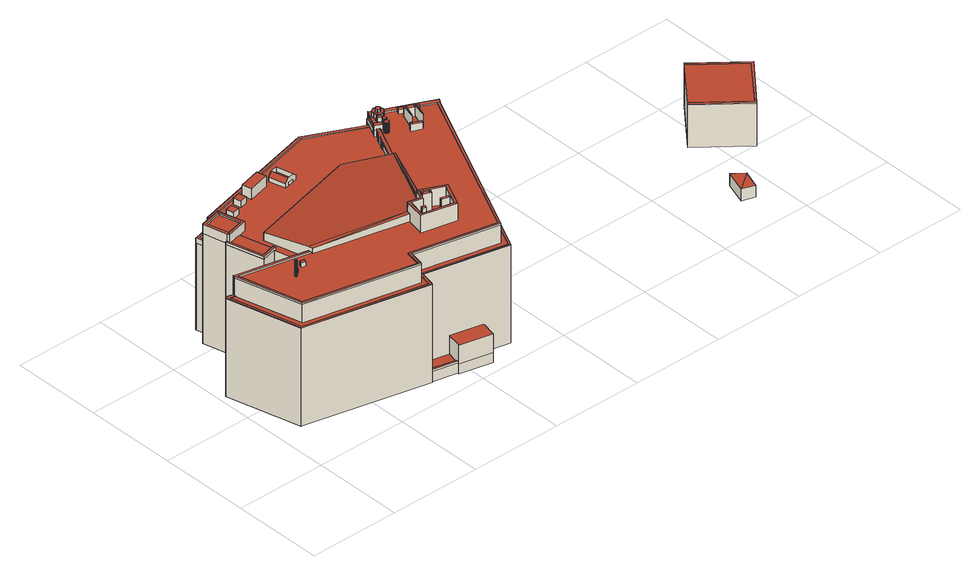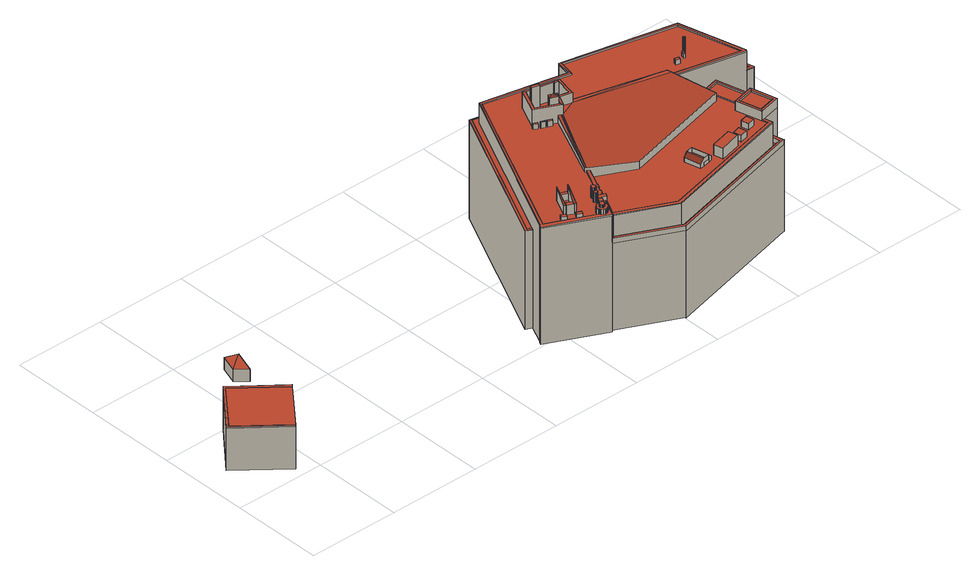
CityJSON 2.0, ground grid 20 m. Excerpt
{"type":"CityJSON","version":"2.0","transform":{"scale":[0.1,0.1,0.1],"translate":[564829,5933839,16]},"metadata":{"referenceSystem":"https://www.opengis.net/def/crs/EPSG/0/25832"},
"CityObjects":{
"building1":{"type":"Building","attributes":{"Grundfläche 2D":"2292.400925","Grundhöhe NN":"18.254"},"children":["building1-1","building1-2","building1-3","building1-4","building1-5","building1-6","building1-7","building1-8","building1-9","building1-10","building1-11","building1-12","building1-13","building1-14","building1-15","building1-16","building1-17","building1-18","building1-19","building1-20","building1-21","building1-22","building1-23","building1-24","building1-25","building1-26","building1-27","building1-28","building1-29","building1-30","building1-31","building1-32","building1-33"],"geometry":[{"type":"MultiSurface","lod":"3","boundaries":[[[0,1,2]],[[0,2,3]],[[4,5,6,7,8,1]],[[8,2,1]],[[9,7,6]],[[9,10,11,7]],[[12,13,8,7]],[[14,15,16,17]],[[18,19,20,21]],[[22,23,24,25,26,27,28,29,30]],[[31,32,33,34,35]],[[36,37,38,39,40,41,42,43,44,45,46,47,48]],[[49,50,51,52,53,54,55,56,57,58,59,60,61,62,63,64,65,66,67,68,69,70,71,72,73,74,75,76,77,78,79,80,81,82,83,84,85,86,87,88,89,90,91,92,93,94]],[[95,96,97,98,99,100,101,102,103,104,105,106,107,108,109,110,111,112,113,114,115,116,117,118]],[[119,120,121,122,123,124]],[[125,126,127,128,129,130,131,132,133,134,135,136,137,138,139,140,141,142,143,144,145,146,147,148,149,150,151,152,153,154,155,156,157,158,159,160,161,162],[163,164,165,166]],[[167,168,169,170,171,172,173,174,175,176,177]],[[178,179,180,181,182,183,184,185,186,187,188,189,190,191,192,193,194,195,196,197,198,199,200,201,202,203,204,205,206,207,208,209,210,211,212,213,214,215,216,217,218,219,220]],[[221,222,223,224,225,226,227,228,229,230,231,232,233,234,235]],[[236,237,238,239,240,241,242]],[[243,244,195,134,133,4,1,0,197,196]],[[5,4,133,132]],[[80,204,203,9,6,5,132,131,245,81]],[[203,202,10,9]],[[198,197,0,3]],[[14,17,160,159]],[[21,20,163,166]],[[18,21,166,165]],[[19,18,165,164]],[[20,19,164,163]],[[246,247,248,24,23,22]],[[26,25,156,155]],[[155,154,27,26]],[[28,27,154,153]],[[249,30,29,152]],[[249,246,22,30]],[[250,251,252,40,39,38]],[[176,175,42,41]],[[175,174,43,42]],[[44,43,174,173]],[[253,254,255,36,48,47]],[[255,256,250,38,37,36]],[[257,183,52,51]],[[182,181,54,53]],[[213,212,211,73,72,71]],[[211,210,74,73]],[[209,75,74,210]],[[208,76,75,209]],[[77,76,208,207]],[[78,77,207,206]],[[206,205,204,80,79,78]],[[245,258,259,83,82,81]],[[259,260,84,83]],[[260,261,262,86,85,84]],[[262,263,264,265,89,88,87,86]],[[265,266,90,89]],[[266,267,91,90]],[[267,268,92,91]],[[268,269,93,92]],[[269,270,94,93]],[[270,271,272,257,51,50,49,94]],[[273,274,107,106]],[[224,223,109,108]],[[110,109,223,222]],[[222,221,111,110]],[[221,235,234,113,112,111]],[[114,113,234,233]],[[233,232,115,114]],[[116,115,232,231]],[[275,276,277,96,95,118]],[[277,278,97,96]],[[278,279,280,99,98,97]],[[280,281,282,101,100,99]],[[282,283,284,285,104,103,102,101]],[[285,286,105,104]],[[286,273,106,105]],[[242,287,288,241,289,122,121,120,119,236]],[[289,290,123,122]],[[290,291,124,123]],[[173,172,171,170,152,151,150,149,148,45,44]],[[152,170,169,249]],[[249,169,168,246]],[[248,247,246,168,167,177]],[[40,252,292,293,294,295,296,297,298,299,300,301,248,177,176,41]],[[127,126,302,303]],[[126,297,296,302]],[[128,127,303,304]],[[129,128,304,305]],[[130,129,305,306]],[[148,147,46,45]],[[307,308,309,255,254,253]],[[310,250,256,255,309,311]],[[292,252,251,250,310,312]],[[313,314,275,118,259,258,245,131,130,306]],[[260,259,118,117]],[[231,230,262,261,260,117,116]],[[227,265,264,263,262,230,229,228]],[[265,227,226,266]],[[266,226,225,267]],[[108,107,274,315,316,268,267,225,224]],[[269,268,316,317]],[[318,270,269,317]],[[319,320,257,272,271,270,318,321]],[[320,307,253,47,46,147,146,183,257]],[[184,183,146,145]],[[184,145,144,185]],[[185,144,143,186]],[[186,143,142,187]],[[187,142,141,188]],[[188,141,140,189]],[[189,140,139,190]],[[190,139,138,191]],[[191,138,137,192]],[[192,137,136,193]],[[193,136,135,194]],[[194,135,134,195]],[[274,273,322,315]],[[323,277,276,275,314,324]],[[278,277,323,325]],[[326,280,279,278,325,327]],[[328,282,281,280,326,329]],[[238,237,285,284,283,282,328,330,240,239]],[[119,124,291,331,332,286,285,237,236]],[[273,286,332,322]],[[241,240,330,333]],[[289,241,333,334]],[[290,289,334,335]],[[291,290,335,331]],[[323,324,314,313,306,305,304,303,302,296,295,294,293,292,312,310,311,309,308,307,320,319,321,318,317,316,315,322,332,331,335,334,333,330,328,329,326,327,325]]],"semantics":{"surfaces":[{"type":"RoofSurface"},{"type":"WallSurface"},{"type":"GroundSurface"}],"values":[0,0,0,0,0,0,0,0,0,0,0,0,0,0,0,0,0,0,0,0,1,1,1,1,1,1,1,1,1,1,1,1,1,1,1,1,1,1,1,1,1,1,1,1,1,1,1,1,1,1,1,1,1,1,1,1,1,1,1,1,1,1,1,1,1,1,1,1,1,1,1,1,1,1,1,1,1,1,1,1,1,1,1,1,1,1,1,1,1,1,1,1,1,1,1,1,1,1,1,1,1,1,1,1,1,1,1,1,1,1,1,1,1,1,1,1,1,1,1,1,1,1,1,1,1,1,1,1,2]}}]},
"building1-1":{"type":"BuildingInstallation","parents":["building1"],"geometry":[{"type":"MultiSurface","lod":"3","boundaries":[[[336,337,338,339]],[[340,341,342,343]],[[344,345,346,347,348,343,342,339,338,349]],[[348,350,340,343]],[[351,352,353,354,355,337,336,341,340,350]],[[338,337,355,349]],[[342,346,345,339]],[[352,346,342,341]],[[336,353,352,341]],[[345,353,336,339]]],"semantics":{"surfaces":[{"type":"RoofSurface"},{"type":"WallSurface"}],"values":[0,0,1,1,1,1,1,1,1,1]}}]},
"building1-2":{"type":"BuildingInstallation","parents":["building1"],"geometry":[{"type":"MultiSurface","lod":"3","boundaries":[[[356,357,358,359]],[[359,358,360,361]],[[356,359,361,362]],[[357,356,362,363]],[[358,357,363,360]]],"semantics":{"surfaces":[{"type":"RoofSurface"},{"type":"WallSurface"}],"values":[0,1,1,1,1]}}]},
"building1-3":{"type":"BuildingInstallation","parents":["building1"],"geometry":[{"type":"MultiSurface","lod":"3","boundaries":[[[352,353,345,346]],[[344,347,346,345]],[[351,354,353,352]]],"semantics":{"surfaces":[{"type":"RoofSurface"},{"type":"WallSurface"}],"values":[0,1,1]}}]},
"building1-4":{"type":"BuildingInstallation","parents":["building1"],"geometry":[{"type":"MultiSurface","lod":"3","boundaries":[[[364,365,366,367,368,369,370,371,372]],[[160,17,16,367,366,365,373]],[[16,15,368,367]],[[126,127,371,370]],[[127,128,372,371]],[[128,129,374,364,372]],[[365,364,374,373]]],"semantics":{"surfaces":[{"type":"RoofSurface"},{"type":"WallSurface"}],"values":[0,1,1,1,1,1,1]}}]},
"building1-5":{"type":"BuildingInstallation","parents":["building1"],"geometry":[{"type":"MultiSurface","lod":"3","boundaries":[[[375,376,377,378]],[[378,377,379,380]],[[375,378,380,381]],[[376,375,381,382]],[[377,376,382,379]]],"semantics":{"surfaces":[{"type":"RoofSurface"},{"type":"WallSurface"}],"values":[0,1,1,1,1]}}]},
"building1-6":{"type":"BuildingInstallation","parents":["building1"],"geometry":[{"type":"MultiSurface","lod":"3","boundaries":[[[383,384,385,386,387]],[[384,388,389,390,184,183,391,392,385]],[[147,148,387,386]],[[383,387,148,149,150,151,152,29,28,153,145,184,390,389,388,384]],[[184,145,146,183]],[[386,385,392,391,183,146,147]]],"semantics":{"surfaces":[{"type":"RoofSurface"},{"type":"WallSurface"}],"values":[0,0,1,1,1,1]}}]},
"building1-7":{"type":"BuildingInstallation","parents":["building1"],"geometry":[{"type":"MultiSurface","lod":"3","boundaries":[[[393,394,395,396]],[[397,398,396,395]],[[398,399,393,396]],[[394,393,399,400]],[[395,394,400,397]]],"semantics":{"surfaces":[{"type":"RoofSurface"},{"type":"WallSurface"}],"values":[0,1,1,1,1]}}]},
"building1-8":{"type":"BuildingInstallation","parents":["building1"],"geometry":[{"type":"MultiSurface","lod":"3","boundaries":[[[401,402,403,404,405,406,407]],[[405,404,408,409]],[[406,405,409,410]],[[407,406,410,411]],[[412,408,404,403]],[[407,411,413,401]]],"semantics":{"surfaces":[{"type":"RoofSurface"},{"type":"WallSurface"}],"values":[0,1,1,1,1,1]}}]},
"building1-9":{"type":"BuildingInstallation","parents":["building1"],"geometry":[{"type":"MultiSurface","lod":"3","boundaries":[[[414,415,416,417]],[[417,416,418,419]],[[414,417,419,420]],[[415,414,420,421]],[[416,415,421,418]]],"semantics":{"surfaces":[{"type":"RoofSurface"},{"type":"WallSurface"}],"values":[0,1,1,1,1]}}]},
"building1-10":{"type":"BuildingInstallation","parents":["building1"],"geometry":[{"type":"MultiSurface","lod":"3","boundaries":[[[422,423,424,425,426,427,428,429,430,431,432,433,434,435,436,437,438,439,440,441]],[[427,426,442,443]],[[428,427,443,444]],[[429,428,444,445]],[[430,429,445,446]],[[431,430,446,447]],[[432,431,447,448]],[[433,432,448,449]],[[434,433,449,450]],[[435,434,450,451]],[[436,435,451,452]],[[437,436,452,453]],[[438,437,453,454]],[[439,438,454,455]],[[440,439,455,456]],[[441,440,456,457]],[[422,441,457,458]],[[423,422,458,459]],[[424,423,459,460]],[[425,424,460,461]],[[426,425,461,442]]],"semantics":{"surfaces":[{"type":"RoofSurface"},{"type":"WallSurface"}],"values":[0,1,1,1,1,1,1,1,1,1,1,1,1,1,1,1,1,1,1,1,1]}}]},
"building1-11":{"type":"BuildingInstallation","parents":["building1"],"geometry":[{"type":"MultiSurface","lod":"3","boundaries":[[[462,463,464,465]],[[466,467,462,465]],[[467,468,463,462]],[[468,469,464,463]],[[469,466,465,464]]],"semantics":{"surfaces":[{"type":"RoofSurface"},{"type":"WallSurface"}],"values":[0,1,1,1,1]}}]},
"building1-12":{"type":"BuildingInstallation","parents":["building1"],"geometry":[{"type":"MultiSurface","lod":"3","boundaries":[[[470,471,472,473,474]],[[475,476,472,471]],[[403,402,474,473,472,476,412]],[[474,402,401,413,475,471,470]]],"semantics":{"surfaces":[{"type":"RoofSurface"},{"type":"WallSurface"}],"values":[0,1,1,1]}}]},
"building1-13":{"type":"BuildingInstallation","parents":["building1"],"geometry":[{"type":"MultiSurface","lod":"3","boundaries":[[[477,478,479,480]],[[480,479,481,482]],[[477,480,482,483]],[[478,477,483,484]],[[479,478,484,481]]],"semantics":{"surfaces":[{"type":"RoofSurface"},{"type":"WallSurface"}],"values":[0,1,1,1,1]}}]},
"building1-14":{"type":"BuildingInstallation","parents":["building1"],"geometry":[{"type":"MultiSurface","lod":"3","boundaries":[[[485,486,487,488,489,490,491,492,244,243,493,494]],[[196,495,493,243]],[[186,187,485,494]],[[187,188,486,485]],[[188,189,487,486]],[[189,190,488,487]],[[190,191,489,488]],[[191,192,490,489]],[[192,193,491,490]],[[193,194,492,491]],[[194,195,244,492]]],"semantics":{"surfaces":[{"type":"RoofSurface"},{"type":"WallSurface"}],"values":[0,1,1,1,1,1,1,1,1,1,1]}}]},
"building1-15":{"type":"BuildingInstallation","parents":["building1"],"geometry":[{"type":"MultiSurface","lod":"3","boundaries":[[[496,497,498,499]],[[499,498,500,501]],[[496,499,501,502]],[[497,496,502,503]],[[498,497,503,500]]],"semantics":{"surfaces":[{"type":"RoofSurface"},{"type":"WallSurface"}],"values":[0,1,1,1,1]}}]},
"building1-16":{"type":"BuildingInstallation","parents":["building1"],"geometry":[{"type":"MultiSurface","lod":"3","boundaries":[[[504,505,506,507,508,509,510,511,512,513,514,515,516,517,518,519,520,521,522,523,524]],[[525,526,506,505]],[[504,527,528,525,505]],[[526,529,507,506]],[[529,530,508,507]],[[531,509,508,530,532]],[[510,509,531,533]],[[534,512,511,510,533,535]],[[534,536,513,512]],[[514,513,536,537]],[[515,514,537,538]],[[538,539,516,515]],[[539,540,517,516]],[[540,541,518,517]],[[541,542,519,518]],[[542,543,520,519]],[[543,544,521,520]],[[544,545,522,521]],[[545,546,523,522]],[[546,547,524,523]],[[547,527,504,524]]],"semantics":{"surfaces":[{"type":"RoofSurface"},{"type":"WallSurface"}],"values":[0,1,1,1,1,1,1,1,1,1,1,1,1,1,1,1,1,1,1,1,1]}}]},
"building1-17":{"type":"BuildingInstallation","parents":["building1"],"geometry":[{"type":"MultiSurface","lod":"3","boundaries":[[[548,549,550,551,552,553,554,555,556,557,558,559,560,561]],[[8,13,554,553]],[[13,12,7,556,555,554]],[[7,11,10,202,562,558,557,556]],[[562,563,559,558]],[[564,565,561,560]],[[565,566,548,561]],[[567,549,548,566]],[[567,568,550,549]],[[551,569,570,552]]],"semantics":{"surfaces":[{"type":"RoofSurface"},{"type":"WallSurface"}],"values":[0,1,1,1,1,1,1,1,1,1]}}]},
"building1-18":{"type":"BuildingInstallation","parents":["building1"],"geometry":[{"type":"MultiSurface","lod":"3","boundaries":[[[571,572,573,574]],[[574,573,575,576]],[[571,574,576,577]],[[572,571,577,578]],[[573,572,578,575]]],"semantics":{"surfaces":[{"type":"RoofSurface"},{"type":"WallSurface"}],"values":[0,1,1,1,1]}}]},
"building1-19":{"type":"BuildingInstallation","parents":["building1"],"geometry":[{"type":"MultiSurface","lod":"3","boundaries":[[[553,552,579,580,560,559,581]],[[582,580,579,552,570,583]],[[560,580,582,564]],[[563,584,581,559]],[[8,553,581,584,198,3,2]]],"semantics":{"surfaces":[{"type":"RoofSurface"},{"type":"WallSurface"}],"values":[0,1,1,1,1]}}]},
"building1-20":{"type":"BuildingInstallation","parents":["building1"],"geometry":[{"type":"MultiSurface","lod":"3","boundaries":[[[585,586,587,588,589,590,591,592,593,594,595,596,597,598,599,600,601,602,603,604,605,606,607,608,609,610,611,612,613,614,615,616,617,618],[458,457,456,455,454,453,452,451,450,449,448,447,446,445,444,443,442,461,460,459]],[[59,58,57,590,589,588]],[[57,56,55,592,591,590]],[[55,54,181,619,620,595,594,593,592]],[[621,597,596,595,620,622]],[[621,623,598,597]],[[623,624,599,598]],[[624,625,600,599]],[[625,626,627,602,601,600]],[[627,628,629,604,603,602]],[[629,630,605,604]],[[630,631,632,607,606,605]],[[632,633,608,607]],[[633,634,609,608]],[[213,71,70,611,610,609,634]],[[70,69,612,611]],[[69,68,613,612]],[[68,67,66,615,614,613]],[[66,65,64,617,616,615]],[[64,63,618,617]],[[63,62,61,586,585,618]],[[61,60,59,588,587,586]]],"semantics":{"surfaces":[{"type":"RoofSurface"},{"type":"WallSurface"}],"values":[0,1,1,1,1,1,1,1,1,1,1,1,1,1,1,1,1,1,1,1,1,1]}}]},
"building1-21":{"type":"BuildingInstallation","parents":["building1"],"geometry":[{"type":"MultiSurface","lod":"3","boundaries":[[[635,636,637,638,639,640,641,642,643,644,645,646,647,648]],[[639,638,649,650]],[[638,637,651,649]],[[640,639,650,652]],[[641,640,652,653]],[[645,644,654,655]],[[642,641,653,656]],[[643,642,656,657]],[[644,643,657,654]],[[646,645,655,658]],[[647,646,658,659]],[[648,647,659,660]],[[635,648,660,661]],[[636,635,661,662]],[[637,636,662,651]]],"semantics":{"surfaces":[{"type":"RoofSurface"},{"type":"WallSurface"}],"values":[0,1,1,1,1,1,1,1,1,1,1,1,1,1,1]}}]},
"building1-22":{"type":"BuildingInstallation","parents":["building1"],"geometry":[{"type":"MultiSurface","lod":"3","boundaries":[[[663,664,665]],[[666,667,663,665]],[[667,668,664,663]],[[668,666,665,664]]],"semantics":{"surfaces":[{"type":"RoofSurface"},{"type":"WallSurface"}],"values":[0,1,1,1]}}]},
"building1-23":{"type":"BuildingInstallation","parents":["building1"],"geometry":[{"type":"MultiSurface","lod":"3","boundaries":[[[669,670,671,672]],[[673,669,672,674]],[[670,675,676,671]],[[675,673,674,676]],[[672,671,676,674]],[[551,550,670,669]],[[677,675,670,550,568]],[[677,678,673,675]],[[569,551,669,673,678]]],"semantics":{"surfaces":[{"type":"RoofSurface"},{"type":"WallSurface"}],"values":[0,0,0,0,0,1,1,1,1]}}]},
"building1-24":{"type":"BuildingInstallation","parents":["building1"],"geometry":[{"type":"MultiSurface","lod":"3","boundaries":[[[679,680,681,682,683,684,685,530,529,526,525,528,686,687]],[[184,185,681,680]],[[186,494,493,495,688,684,683,682,681,185]],[[532,530,685,684,688,531]],[[527,689,686,528]],[[689,690,182,53,52,183,184,680,679,687,686]]],"semantics":{"surfaces":[{"type":"RoofSurface"},{"type":"WallSurface"}],"values":[0,1,1,1,1,1]}}]},
"building1-25":{"type":"BuildingInstallation","parents":["building1"],"geometry":[{"type":"MultiSurface","lod":"3","boundaries":[[[691,692,693,694]],[[694,693,695,696]],[[696,697,691,694]],[[697,698,692,691]],[[693,692,698,695]]],"semantics":{"surfaces":[{"type":"RoofSurface"},{"type":"WallSurface"}],"values":[0,1,1,1,1]}}]},
"building1-26":{"type":"BuildingInstallation","parents":["building1"],"geometry":[{"type":"MultiSurface","lod":"3","boundaries":[[[699,700,701,702]],[[702,701,703,704]],[[704,705,699,702]],[[705,706,700,699]],[[701,700,706,703]]],"semantics":{"surfaces":[{"type":"RoofSurface"},{"type":"WallSurface"}],"values":[0,1,1,1,1]}}]},
"building1-27":{"type":"BuildingInstallation","parents":["building1"],"geometry":[{"type":"MultiSurface","lod":"3","boundaries":[[[707,708,709,710]],[[710,709,711,712]],[[707,710,712,713]],[[708,707,713,714]],[[709,708,714,711]]],"semantics":{"surfaces":[{"type":"RoofSurface"},{"type":"WallSurface"}],"values":[0,1,1,1,1]}}]},
"building1-28":{"type":"BuildingInstallation","parents":["building1"],"geometry":[{"type":"MultiSurface","lod":"3","boundaries":[[[715,716,717,718]],[[475,719,716,715,720]],[[719,721,717,716]],[[721,722,718,717]],[[715,718,722,720]]],"semantics":{"surfaces":[{"type":"RoofSurface"},{"type":"WallSurface"}],"values":[0,1,1,1,1]}}]},
"building1-29":{"type":"BuildingInstallation","parents":["building1"],"geometry":[{"type":"MultiSurface","lod":"3","boundaries":[[[723,724,725,726,727,728,729,730,731,732,733,734,735,736,737,738,739,740,741,742,743]],[[744,745,724,723]],[[746,747,743,742]],[[747,744,723,743]],[[745,748,725,724]],[[748,749,726,725]],[[727,726,749,750]],[[750,751,728,727]],[[751,752,729,728]],[[752,753,730,729]],[[753,754,731,730]],[[732,731,754,755]],[[755,756,733,732]],[[756,757,734,733]],[[757,758,735,734]],[[758,759,736,735]],[[759,760,737,736]],[[760,761,738,737]],[[761,762,763,740,739,738]],[[763,764,741,740]],[[764,746,742,741]]],"semantics":{"surfaces":[{"type":"RoofSurface"},{"type":"WallSurface"}],"values":[0,1,1,1,1,1,1,1,1,1,1,1,1,1,1,1,1,1,1,1,1]}}]},
"building1-30":{"type":"BuildingInstallation","parents":["building1"],"geometry":[{"type":"MultiSurface","lod":"3","boundaries":[[[765,766,767,768]],[[765,768,769,770]],[[768,767,771,769]],[[766,765,770,772]],[[767,766,772,771]]],"semantics":{"surfaces":[{"type":"RoofSurface"},{"type":"WallSurface"}],"values":[0,1,1,1,1]}}]},
"building1-31":{"type":"BuildingInstallation","parents":["building1"],"geometry":[{"type":"MultiSurface","lod":"3","boundaries":[[[288,287,773,774,775]],[[242,238,773,287]],[[238,239,240,775,774,773]],[[240,241,288,775]]],"semantics":{"surfaces":[{"type":"RoofSurface"},{"type":"WallSurface"}],"values":[0,1,1,1]}}]},
"building1-32":{"type":"BuildingInstallation","parents":["building1"],"geometry":[{"type":"MultiSurface","lod":"3","boundaries":[[[776,777,778,779,780,781,782]],[[778,777,34,33]],[[779,778,33,32]],[[15,14,159,158,157,782,781,780,369,368]],[[776,782,157,156,25]]],"semantics":{"surfaces":[{"type":"RoofSurface"},{"type":"WallSurface"}],"values":[0,1,1,1,1]}}]},
"building1-33":{"type":"BuildingInstallation","parents":["building1"],"geometry":[{"type":"MultiSurface","lod":"3","boundaries":[[[783,780,779,784,785,777,776,786,787]],[[784,779,32,31]],[[34,777,785,784,31,35]],[[301,300,299,298,297,787,786,776,25,24,248]],[[787,297,126,783]],[[783,126,370]],[[783,370,369,780]]],"semantics":{"surfaces":[{"type":"RoofSurface"},{"type":"WallSurface"}],"values":[0,1,1,1,1,1,1]}}]},
"building2":{"type":"Building","attributes":{"Grundfläche 2D":"13.527089","Grundhöhe NN":"17.654"},"geometry":[{"type":"Solid","lod":"3","boundaries":[[[[788,789,790]],[[788,790,791]],[[792,793,790,789]],[[793,794,791,790]],[[794,795,788,791]],[[795,792,789,788]],[[795,794,793,792]]]],"semantics":{"surfaces":[{"type":"RoofSurface"},{"type":"WallSurface"},{"type":"GroundSurface"}],"values":[[0,0,1,1,1,1,2]]}}]},
"building3":{"type":"Building","attributes":{"Grundfläche 2D":"162.903885","Grundhöhe NN":"16.719"},"geometry":[{"type":"Solid","lod":"3","boundaries":[[[[796,797,798,799,800,801,802,803]],[[804,805,806,807]],[[808,807,798,797]],[[807,806,799,798]],[[800,799,806,805]],[[805,804,801,800]],[[802,801,804,809]],[[809,810,803,802]],[[810,811,796,803]],[[811,808,797,796]],[[808,811,812,813]],[[809,804,807,808,813,814]],[[810,809,814,815]],[[811,810,815,812]],[[814,813,812,815]]]],"semantics":{"surfaces":[{"type":"RoofSurface"},{"type":"WallSurface"},{"type":"GroundSurface"}],"values":[[0,0,1,1,1,1,1,1,1,1,1,1,1,1,2]]}}]}
},
"vertices":[
[488,334,295],[485,335,295],[415,190,303],[421,188,303],[395,380,290],[148,318,290],[171,223,298],[374,176,303],[411,192,303],[174,213,298],[372,168,303],[373,171,303],[379,175,303],[400,170,303],[124,359,274],[95,351,274],[112,280,274],[142,288,274],[264,439,296],[259,460,296],[212,448,296],[217,427,296],[117,438,274],[121,420,274],[121,419,274],[127,421,274],[124,433,274],[410,504,274],[527,447,274],[530,453,274],[410,511,274],[86,405,290],[98,358,290],[135,367,290],[123,414,290],[88,405,290],[412,527,231],[101,449,231],[99,449,231],[100,445,231],[107,416,231],[113,417,231],[106,445,231],[410,521,231],[534,461,231],[535,464,231],[538,462,231],[539,464,231],[412,526,231],[546,467,289],[543,468,289],[542,469,289],[521,427,289],[526,424,289],[537,445,289],[537,446,289],[537,447,289],[537,449,289],[537,451,289],[538,453,289],[538,454,289],[540,456,289],[542,457,289],[543,458,289],[546,459,289],[547,459,289],[549,459,289],[550,458,289],[553,457,289],[556,455,289],[558,452,289],[558,451,289],[613,425,289],[656,405,289],[487,53,289],[302,94,289],[294,59,289],[57,113,289],[23,250,289],[170,217,289],[173,216,289],[171,223,289],[19,257,289],[18,258,289],[16,254,289],[17,251,289],[53,109,289],[56,108,289],[293,56,289],[298,55,289],[305,88,289],[489,48,289],[660,403,289],[661,402,289],[665,410,289],[7,260,246],[2,261,246],[0,259,246],[39,99,246],[40,97,246],[44,96,246],[309,37,246],[310,39,246],[310,40,246],[317,71,246],[498,31,246],[654,355,246],[641,362,246],[639,357,246],[648,353,246],[495,35,246],[313,76,246],[306,44,246],[305,42,246],[44,100,246],[6,253,246],[17,251,246],[16,254,246],[18,258,246],[371,59,87],[365,31,87],[364,27,87],[363,24,87],[434,8,87],[442,43,87],[94,351,272],[92,357,272],[88,356,272],[109,274,272],[141,282,272],[155,226,272],[171,223,272],[148,318,272],[395,380,272],[479,338,272],[499,381,272],[498,381,272],[501,389,272],[503,388,272],[507,397,272],[506,398,272],[509,405,272],[511,405,272],[518,419,272],[514,420,272],[518,428,272],[521,427,272],[538,462,272],[535,464,272],[534,461,272],[533,458,272],[532,456,272],[530,453,272],[527,447,272],[410,504,272],[124,433,272],[127,421,272],[142,363,272],[136,362,272],[124,359,272],[142,288,272],[112,280,272],[95,351,272],[212,448,272],[259,460,272],[264,439,272],[217,427,272],[121,420,220],[117,438,220],[410,511,220],[530,453,220],[532,456,220],[533,458,220],[534,461,220],[410,521,220],[106,445,220],[113,417,220],[121,419,220],[538,453,286],[537,449,286],[537,446,286],[537,445,286],[526,424,286],[521,427,286],[518,428,286],[514,420,286],[518,419,286],[511,405,286],[509,405,286],[506,398,286],[507,397,286],[503,388,286],[501,389,286],[498,381,286],[499,381,286],[479,338,286],[485,335,286],[488,334,286],[421,188,286],[411,192,286],[400,170,286],[374,176,286],[372,168,286],[174,213,286],[173,216,286],[170,217,286],[23,250,286],[57,113,286],[294,59,286],[302,94,286],[487,53,286],[656,405,286],[613,425,286],[558,451,286],[558,452,286],[556,455,286],[553,457,286],[549,459,286],[546,459,286],[543,458,286],[540,456,286],[313,76,245],[495,35,245],[648,353,245],[639,357,245],[489,48,245],[305,88,245],[298,55,245],[293,56,245],[56,108,245],[53,109,245],[17,251,245],[6,253,245],[44,100,245],[305,42,245],[306,44,245],[371,59,45],[317,71,45],[311,43,45],[310,40,45],[310,39,45],[364,27,45],[365,31,45],[485,335,289],[479,338,289],[171,223,286],[117,438,272],[121,420,272],[121,419,272],[410,511,272],[99,449,220],[100,445,220],[107,416,220],[539,464,220],[412,526,220],[412,527,220],[101,449,220],[542,469,286],[19,257,286],[18,258,286],[16,254,286],[17,251,286],[53,109,286],[56,108,286],[293,56,286],[298,55,286],[305,88,286],[489,48,286],[660,403,286],[661,402,286],[665,410,286],[546,467,286],[543,468,286],[654,355,245],[641,362,245],[18,258,245],[7,260,245],[2,261,245],[0,259,245],[39,99,245],[40,97,245],[44,96,245],[309,37,245],[310,39,245],[310,40,245],[317,71,245],[498,31,245],[365,31,50],[364,27,50],[363,24,45],[434,8,45],[442,43,45],[107,416,23],[87,411,23],[85,410,23],[80,409,23],[79,409,23],[79,409,272],[80,409,272],[85,410,272],[87,411,272],[113,417,272],[92,357,23],[88,356,23],[109,274,23],[141,282,23],[155,226,23],[539,464,23],[412,526,23],[412,527,23],[99,449,23],[101,449,23],[100,445,23],[19,257,23],[18,258,23],[641,362,23],[660,403,23],[661,402,23],[665,410,23],[543,468,23],[542,469,23],[546,467,23],[654,355,23],[2,261,23],[7,260,23],[0,259,23],[40,97,23],[39,99,23],[309,37,23],[44,96,23],[310,39,23],[442,43,23],[498,31,23],[364,27,23],[363,24,23],[434,8,23],
[310,417,290],[319,419,282],[310,455,282],[301,453,290],[287,411,282],[295,413,290],[286,450,290],[278,448,282],[301,453,272],[301,453,280],[286,450,280],[286,450,272],[278,448,272],[310,455,272],[287,411,272],[295,413,272],[295,413,280],[310,417,280],[310,417,272],[319,419,272],
[203,426,286],[199,443,286],[182,439,286],[186,421,286],[182,439,272],[186,421,272],[203,426,272],[199,443,272],
[145,283,277],[144,288,277],[142,288,277],[112,280,277],[95,351,277],[94,351,277],[92,357,277],[88,356,277],[109,274,277],[144,288,272],[145,283,272],
[152,404,286],[168,408,286],[164,425,286],[148,421,286],[164,425,272],[148,421,272],[152,404,272],[168,408,272],
[534,461,282],[533,458,285],[535,456,285],[538,462,279],[535,464,279],[532,456,285],[530,453,285],[527,447,286],[530,445,285],[533,451,285],
[429,122,338],[431,128,338],[415,132,338],[414,126,338],[415,132,286],[414,126,286],[429,122,286],[431,128,286],
[568,378,301],[567,375,301],[568,379,301],[565,380,301],[562,374,301],[583,364,301],[586,370,301],[565,380,286],[562,374,286],[583,364,286],[586,370,286],[568,379,286],[568,378,286],
[442,181,299],[444,185,299],[435,189,299],[433,185,299],[435,189,286],[433,185,286],[442,181,286],[444,185,286],
[549,453,306],[547,453,306],[545,452,306],[544,451,306],[543,450,306],[542,448,306],[542,447,306],[543,445,306],[544,444,306],[545,443,306],[547,442,306],[548,442,306],[550,443,306],[552,444,306],[553,445,306],[553,447,306],[553,448,306],[553,450,306],[552,451,306],[550,452,306],[543,450,300],[542,448,300],[542,447,300],[543,445,300],[544,444,300],[545,443,300],[547,442,300],[548,442,300],[550,443,300],[552,444,300],[553,445,300],[553,447,300],[553,448,300],[553,450,300],[552,451,300],[550,452,300],[549,453,300],[547,453,300],[545,452,300],[544,451,300],
[531,430,301],[539,426,301],[542,433,301],[535,437,301],[535,437,286],[531,430,286],[539,426,286],[542,433,286],
[585,409,309],[588,415,307],[584,417,307],[568,379,318],[567,375,319],[588,415,286],[584,417,286],
[382,133,332],[384,139,332],[376,141,332],[375,135,332],[376,141,286],[375,135,286],[382,133,286],[384,139,286],
[511,405,289],[509,405,289],[506,398,289],[507,397,289],[503,388,289],[501,389,289],[498,381,289],[499,381,289],[523,416,289],[518,419,289],[523,416,286],
[113,186,296],[115,194,296],[112,195,296],[110,187,296],[112,195,286],[110,187,286],[113,186,286],[115,194,286],
[532,418,308],[531,418,308],[531,417,308],[530,416,308],[530,414,308],[530,413,308],[531,412,308],[532,412,308],[532,411,308],[533,411,308],[535,411,308],[536,411,308],[537,412,308],[538,413,308],[538,414,308],[538,415,308],[538,416,308],[537,417,308],[536,418,308],[535,419,308],[534,419,308],[531,418,297],[531,417,297],[532,418,286],[532,418,297],[530,416,297],[530,414,297],[530,413,286],[530,414,286],[531,412,286],[532,411,286],[532,412,286],[533,411,286],[535,411,286],[536,411,286],[537,412,286],[538,413,286],[538,414,286],[538,415,286],[538,416,286],[537,417,286],[536,418,286],[535,419,286],[534,419,286],
[378,170,325],[402,164,325],[403,166,325],[408,176,325],[413,185,325],[411,192,325],[400,170,325],[379,175,325],[374,176,325],[373,171,325],[363,128,325],[439,111,325],[436,117,325],[369,132,325],[363,128,286],[439,111,286],[436,117,286],[369,132,286],[378,170,286],[402,164,286],[403,166,286],[408,176,286],[413,185,286],
[467,169,297],[468,173,297],[460,177,297],[458,173,297],[460,177,286],[458,173,286],[467,169,286],[468,173,286],
[418,183,325],[458,164,325],[465,166,325],[458,164,286],[418,183,286],[465,166,286],
[542,457,300],[540,456,300],[538,454,300],[538,453,300],[537,451,300],[537,449,300],[537,447,300],[537,446,300],[537,445,300],[537,443,300],[538,443,300],[539,440,300],[540,440,300],[542,438,300],[546,436,300],[549,436,300],[550,437,300],[553,437,300],[553,438,300],[555,440,300],[558,442,300],[558,443,300],[559,446,300],[559,449,300],[558,450,300],[558,451,300],[558,452,300],[556,455,300],[553,457,300],[550,458,300],[549,459,300],[547,459,300],[546,459,300],[543,458,300],[537,443,286],[538,443,286],[540,440,286],[539,440,286],[542,438,286],[546,436,286],[549,436,286],[550,437,286],[553,437,286],[553,438,286],[555,440,286],[558,442,286],[558,443,286],[559,446,286],[559,449,286],[558,450,286],
[106,183,322],[105,183,322],[105,184,322],[104,184,322],[103,184,322],[102,184,322],[102,183,322],[102,182,322],[102,181,322],[103,180,322],[104,180,322],[105,180,322],[105,181,322],[106,182,322],[104,184,286],[103,184,286],[105,184,286],[102,184,286],[102,183,286],[103,180,286],[104,180,286],[102,182,286],[102,181,286],[105,180,286],[105,181,286],[106,182,286],[106,183,286],[105,183,286],
[586,366,318],[606,407,307],[602,409,307],[602,409,286],[586,366,286],[606,407,286],
[408,176,333],[403,166,333],[408,168,335],[410,172,335],[424,169,333],[419,167,335],[419,159,333],[417,163,335],[419,159,286],[424,169,286],
[526,424,297],[518,428,297],[514,420,297],[518,419,297],[523,416,297],[529,413,297],[530,413,297],[533,421,297],[528,424,297],[529,413,286],[533,421,286],[528,424,286],
[595,431,295],[585,436,295],[582,429,295],[592,424,295],[582,429,286],[592,424,286],[595,431,286],[585,436,286],
[138,193,296],[140,200,296],[131,202,296],[129,195,296],[131,202,286],[129,195,286],[138,193,286],[140,200,286],
[622,418,295],[612,423,295],[609,416,295],[619,412,295],[609,416,286],[619,412,286],[622,418,286],[612,423,286],
[589,417,308],[585,409,308],[598,403,308],[602,411,308],[585,409,286],[589,417,286],[598,403,286],[602,411,286],
[524,405,310],[523,404,310],[523,402,310],[523,401,310],[524,399,310],[525,398,310],[526,397,310],[528,397,310],[529,397,310],[531,398,310],[532,399,310],[532,401,310],[533,402,310],[532,404,310],[532,405,310],[531,406,310],[530,406,310],[529,407,310],[528,407,310],[526,407,310],[525,406,310],[524,405,286],[523,404,286],[526,407,286],[525,406,286],[523,402,286],[523,401,286],[524,399,286],[525,398,286],[526,397,286],[528,397,286],[529,397,286],[531,398,286],[532,399,286],[532,401,286],[533,402,286],[532,404,286],[532,405,286],[531,406,286],[530,406,286],[529,407,286],[528,407,286],
[454,176,299],[456,179,299],[447,183,299],[446,180,299],[446,180,286],[454,176,286],[447,183,286],[456,179,286],
[311,43,50],[310,40,50],[310,39,50],
[127,421,293],[123,414,293],[135,367,293],[98,358,293],[94,351,293],[136,362,293],[142,363,293],
[92,357,293],[86,405,293],[88,405,293],[80,409,293],[79,409,293],
[1153,110,44],[1130,130,44],[1113,80,44],[1140,71,44],[1130,130,17],[1113,80,17],[1140,71,17],[1153,110,17],
[1340,296,105],[1242,378,105],[1240,375,105],[1334,296,105],[1258,204,105],[1164,283,105],[1161,279,105],[1258,198,105],[1164,283,103],[1258,204,103],[1334,296,103],[1240,375,103],[1242,378,103],[1161,279,103],[1258,198,103],[1340,296,103],[1340,296,7],[1242,378,7],[1161,279,7],[1258,198,7]
]}
